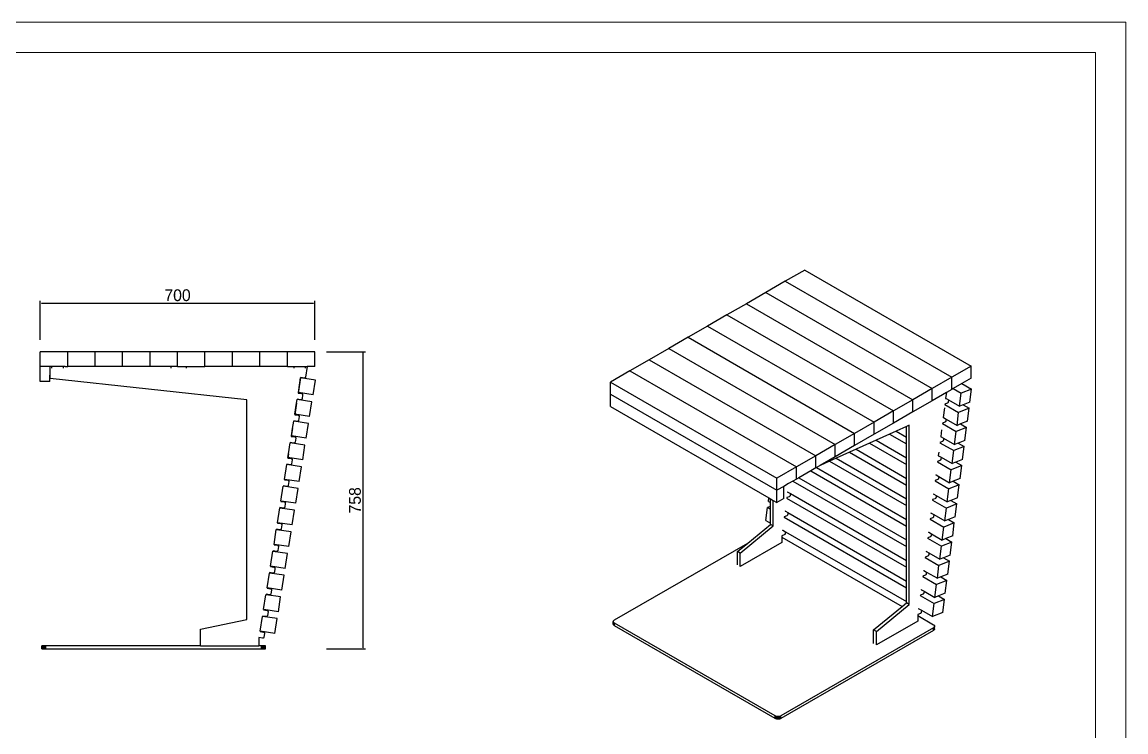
# Model space of a CAD drawing. Header units: millimetres. Extents: x 153 to 4750, y 92 to 3343.
# Drawn here: x 1937 to 4750, y 1532 to 3343 of the extents above; entities that cross this region are included whole.
import ezdxf

# ---------------------------------------------------------------- set-up
doc = ezdxf.new("R2010")
doc.units = ezdxf.units.MM
doc.header["$PDSIZE"] = -1
doc.layers.add('tabelka', color=155, linetype='Continuous')
doc.styles.get("Standard").update_dxf_attribs({"font": 'Gothic.ttf'})
doc.dimstyles.new('ISO-25', dxfattribs={"dimtxt": 2.5, "dimasz": 2.5, "dimexe": 1.25, "dimexo": 0.625, "dimtad": 1, "dimtxsty": 'Standard', "dimcen": 2.5, "dimadec": 0, "dimazin": 0, "dimtfac": 1, "dimtmove": 0, "dimatfit": 3, "dimfxl": 1, "dimarcsym": 0})

# ---------------------------------------------------------------- blocks, each defined once
blk = doc.blocks.new('*D32')
at = {"color": 0, "lineweight": -2}
for p, q in [((2712.8, 2501.8), (2812.3, 2501.8)), ((2806.1, 1746.8), (2806.1, 2498.8)), ((2712.8, 1743.8), (2812.3, 1743.8))]:
    blk.add_line(p, q, dxfattribs=at)
at = {"color": 0}
for points in [[(2806.6, 2498.8), (2805.6, 2498.8), (2806.1, 2501.8)], [(2805.6, 1746.8), (2806.6, 1746.8), (2806.1, 1743.8)]]:
    blk.add_solid(points, dxfattribs=at)
at = {"layer": 'Defpoints', "color": 0}
for p in [(2682.8, 2501.8), (2806.1, 2501.8), (2682.8, 1743.8)]:
    blk.add_point(p, dxfattribs=at)
at = {"color": 0, "insert": (2785.3, 2122.8), "char_height": 30, "attachment_point": 5, "rotation": 90}
blk.add_mtext('758', dxfattribs=at)
blk = doc.blocks.new('*D33')
at = {"color": 0, "lineweight": -2}
for p, q in [((1982.8, 2531.8), (1982.8, 2631.3)), ((2679.8, 2625.1), (1985.8, 2625.1)), ((2682.8, 2531.8), (2682.8, 2631.3))]:
    blk.add_line(p, q, dxfattribs=at)
at = {"color": 0}
for points in [[(1985.8, 2625.6), (1985.8, 2624.6), (1982.8, 2625.1)], [(2679.8, 2624.6), (2679.8, 2625.6), (2682.8, 2625.1)]]:
    blk.add_solid(points, dxfattribs=at)
at = {"layer": 'Defpoints', "color": 0}
for p in [(1982.8, 2625.1), (1982.8, 2501.8), (2682.8, 2501.8)]:
    blk.add_point(p, dxfattribs=at)
at = {"color": 0, "insert": (2332.8, 2645.8), "char_height": 30, "attachment_point": 5}
blk.add_mtext('700', dxfattribs=at)

msp = doc.modelspace()

# ---------------------------------------------------------------- linework, layer by layer
for p, q in [((3931.4, 2710), (3881.9, 2681.4)), ((3931.4, 2710), (4355.7, 2465.1)), ((3881.9, 2681.4), (3832.4, 2652.9)), ((3881.9, 2681.4), (4306.2, 2436.5)), ((3832.4, 2652.9), (3782.9, 2624.3)), ((3832.4, 2652.9), (4256.7, 2407.9)), ((3782.9, 2624.3), (3733.4, 2595.7)), ((3782.9, 2624.3), (4207.2, 2379.3)), ((3733.4, 2595.7), (3683.9, 2567.1)), ((3733.4, 2595.7), (4157.7, 2350.8)), ((3683.9, 2567.1), (3634.4, 2538.6)), ((3683.9, 2567.1), (4108.2, 2322.2)), ((3634.4, 2538.6), (3584.9, 2510)), ((3634.4, 2538.6), (4058.7, 2293.6)), ((3584.9, 2510), (3535.4, 2481.4)), ((3584.9, 2510), (4009.2, 2265)), ((2052.8, 2501.8), (1982.8, 2501.8)), ((1982.8, 2463.8), (1982.8, 2501.8)), ((2052.8, 2463.8), (2052.8, 2501.8)), ((2122.8, 2501.8), (2052.8, 2501.8)), ((2192.8, 2501.8), (2122.8, 2501.8)), ((2122.8, 2463.8), (2122.8, 2501.8)), ((2262.8, 2501.8), (2192.8, 2501.8)), ((2192.8, 2463.8), (2192.8, 2501.8)), ((2262.8, 2463.8), (2262.8, 2501.8)), ((2332.8, 2501.8), (2262.8, 2501.8)), ((2332.8, 2463.8), (2332.8, 2501.8)), ((2402.8, 2501.8), (2332.8, 2501.8)), ((2472.8, 2501.8), (2402.8, 2501.8)), ((2402.8, 2463.8), (2402.8, 2501.8)), ((2472.8, 2463.8), (2472.8, 2501.8)), ((2542.8, 2501.8), (2472.8, 2501.8)), ((2612.8, 2501.8), (2542.8, 2501.8)), ((2542.8, 2463.8), (2542.8, 2501.8)), ((2612.8, 2463.8), (2612.8, 2501.8)), ((2682.8, 2501.8), (2612.8, 2501.8)), ((2682.8, 2463.8), (2682.8, 2501.8)), ((3535.4, 2481.4), (3485.9, 2452.8)), ((3535.4, 2481.4), (3959.7, 2236.5)), ((1982.6, 2425.8), (1982.8, 2463.8)), ((2007.8, 2463.6), (1982.8, 2463.8)), ((2007.8, 2463.8), (1982.8, 2463.8)), ((2007.6, 2425.6), (2007.8, 2459.8)), ((2007.8, 2463.6), (2007.8, 2463.8)), ((2046.6, 2463.8), (2007.8, 2463.8)), ((2007.8, 2459.8), (2007.8, 2463.6)), ((2007.8, 2433.8), (2007.8, 2459.8)), ((2011.8, 2463.8), (2011.8, 2459.8)), ((2042, 2459.8), (2042, 2463.8)), ((2046.6, 2463.8), (2052.8, 2463.8)), ((2122.8, 2463.8), (2052.8, 2463.8)), ((2192.8, 2463.8), (2122.8, 2463.8)), ((2262.8, 2463.8), (2192.8, 2463.8)), ((2332.8, 2463.8), (2262.8, 2463.8)), ((2315.5, 2463.8), (2315.5, 2459.8)), ((2332.8, 2463.8), (2402.8, 2463.8)), ((2355.5, 2459.8), (2355.5, 2463.8)), ((2472.8, 2463.8), (2402.8, 2463.8)), ((2542.8, 2463.8), (2472.8, 2463.8)), ((2612.8, 2463.8), (2542.8, 2463.8)), ((2612.8, 2463.8), (2663.2, 2463.8)), ((2629, 2463.8), (2629, 2459.8)), ((2663.2, 2463.8), (2658.9, 2437.1)), ((2659.2, 2459.8), (2659.2, 2463.8)), ((2682.8, 2463.8), (2663.2, 2463.8)), ((3485.9, 2452.8), (3436.4, 2424.3)), ((3485.9, 2452.8), (3910.2, 2207.9)), ((4355.7, 2465.1), (4306.2, 2436.5)), ((4355.7, 2434), (4355.7, 2465.1)), ((2007.6, 2425.6), (1982.6, 2425.8)), ((2509.7, 2378.8), (2007.8, 2433.8)), ((2646.6, 2434.9), (2640.5, 2396.5)), ((2640.8, 2397.5), (2646.6, 2434.9)), ((2646.8, 2436), (2646.6, 2435)), ((2684.2, 2429.2), (2646.6, 2435)), ((2646.6, 2434.9), (2646.6, 2435)), ((2655.5, 2434.6), (2646.8, 2436)), ((2656, 2434.6), (2655.5, 2434.6)), ((2656.4, 2434.6), (2656, 2434.6)), ((2656.9, 2434.7), (2656.4, 2434.6)), ((2657.3, 2434.9), (2656.9, 2434.7)), ((2657.7, 2435.2), (2657.3, 2434.9)), ((2658.1, 2435.5), (2657.7, 2435.2)), ((2658.4, 2435.8), (2658.1, 2435.5)), ((2658.6, 2436.2), (2658.4, 2435.8)), ((2658.8, 2436.7), (2658.6, 2436.2)), ((2658.9, 2437.1), (2658.8, 2436.7)), ((2678.4, 2391.7), (2684.2, 2429.2)), ((3436.4, 2393.2), (3436.4, 2424.3)), ((3436.4, 2424.3), (3860.7, 2179.3)), ((4306.2, 2436.5), (4256.7, 2407.9)), ((4306.2, 2405.5), (4306.2, 2436.5)), ((4332.2, 2420.5), (4309.8, 2407.6)), ((4355.7, 2434), (4332.2, 2420.5)), ((4332.2, 2420.5), (4356.7, 2406.4)), ((2640.5, 2396.5), (2649.2, 2395.1)), ((2678.4, 2391.7), (2640.8, 2397.5)), ((2649.2, 2395.1), (2649.7, 2395)), ((2649.7, 2395), (2650.1, 2394.8)), ((2650.1, 2394.8), (2650.5, 2394.6)), ((2651.7, 2391.7), (2650.1, 2381.8)), ((2650.5, 2394.6), (2650.8, 2394.3)), ((2650.8, 2394.3), (2651.2, 2393.9)), ((2651.2, 2393.9), (2651.4, 2393.5)), ((2651.4, 2393.5), (2651.6, 2393.1)), ((2651.6, 2393.1), (2651.7, 2392.6)), ((2651.7, 2392.6), (2651.7, 2392.2)), ((2651.7, 2392.2), (2651.7, 2391.7)), ((3436.3, 2362.1), (3436.4, 2393.2)), ((3436.4, 2393.2), (3860.7, 2148.3)), ((4256.7, 2407.9), (4207.2, 2379.3)), ((4256.7, 2376.9), (4256.7, 2407.9)), ((4292.6, 2397.6), (4256.7, 2376.9)), ((4292.6, 2397.6), (4290.7, 2383.1)), ((4306.2, 2405.5), (4292.6, 2397.6)), ((4309.8, 2407.6), (4306.2, 2405.5)), ((4309.8, 2407.6), (4330.1, 2395.8)), ((4326, 2362.8), (4330.1, 2395.8)), ((4356.7, 2406.4), (4330.1, 2395.8)), ((4352.5, 2373.4), (4356.7, 2406.4)), ((2509.7, 1818.8), (2509.7, 2378.8)), ((2636.3, 2370.4), (2631.7, 2341.2)), ((2632, 2342.2), (2636.3, 2370.4)), ((2636.3, 2370.4), (2637.8, 2379.7)), ((2638, 2380.7), (2637.8, 2379.7)), ((2675.3, 2373.9), (2637.8, 2379.7)), ((2637.8, 2379.7), (2637.8, 2379.7)), ((2646.7, 2379.3), (2638, 2380.7)), ((2647.1, 2379.3), (2646.7, 2379.3)), ((2647.6, 2379.3), (2647.1, 2379.3)), ((2648.1, 2379.4), (2647.6, 2379.3)), ((2648.5, 2379.6), (2648.1, 2379.4)), ((2648.9, 2379.9), (2648.5, 2379.6)), ((2649.3, 2380.2), (2648.9, 2379.9)), ((2649.6, 2380.5), (2649.3, 2380.2)), ((2649.8, 2380.9), (2649.6, 2380.5)), ((2650, 2381.4), (2649.8, 2380.9)), ((2650.1, 2381.8), (2650, 2381.4)), ((2669.5, 2336.4), (2675.3, 2373.9)), ((4207.2, 2379.3), (4157.7, 2350.8)), ((4207.2, 2348.3), (4207.2, 2379.3)), ((4256.7, 2376.9), (4207.2, 2348.3)), ((4288.8, 2368.2), (4288.7, 2367.4)), ((4288.7, 2367.4), (4288.7, 2367.4)), ((4288.7, 2367.4), (4323.8, 2347)), ((4294.9, 2370.7), (4288.8, 2368.2)), ((4290.7, 2383.1), (4290.6, 2382.2)), ((4290.6, 2382.2), (4291.7, 2382.6)), ((4290.7, 2383.1), (4291.7, 2382.6)), ((4291.7, 2382.6), (4298, 2378.9)), ((4295.3, 2370.8), (4294.9, 2370.7)), ((4295.6, 2371), (4295.3, 2370.8)), ((4295.9, 2371.3), (4295.6, 2371)), ((4296.2, 2371.6), (4295.9, 2371.3)), ((4296.5, 2372), (4296.2, 2371.6)), ((4296.8, 2372.4), (4296.5, 2372)), ((4297, 2372.8), (4296.8, 2372.4)), ((4297.2, 2373.2), (4297, 2372.8)), ((4297.3, 2373.7), (4297.2, 2373.2)), ((4297.4, 2374.1), (4297.3, 2373.7)), ((4298, 2378.9), (4297.4, 2374.1)), ((4298, 2378.9), (4326, 2362.8)), ((4335.1, 2366.4), (4326, 2362.8)), ((4352.5, 2373.4), (4335.1, 2366.4)), ((4335.1, 2366.4), (4350.4, 2357.6)), ((2631.7, 2341.2), (2640.4, 2339.8)), ((2669.5, 2336.4), (2632, 2342.2)), ((2640.4, 2339.8), (2640.8, 2339.7)), ((2640.8, 2339.7), (2641.3, 2339.5)), ((2641.3, 2339.5), (2641.7, 2339.3)), ((2642.9, 2336.4), (2641.3, 2326.5)), ((2641.7, 2339.3), (2642, 2339)), ((2642, 2339), (2642.3, 2338.6)), ((2642.3, 2338.6), (2642.6, 2338.2)), ((2642.6, 2338.2), (2642.8, 2337.8)), ((2642.8, 2337.8), (2642.9, 2337.3)), ((2642.9, 2337.3), (2642.9, 2336.9)), ((2642.9, 2336.9), (2642.9, 2336.4)), ((3436.3, 2362.1), (3840.2, 2128.9)), ((4157.7, 2350.8), (4108.2, 2322.2)), ((4157.7, 2319.7), (4157.7, 2350.8)), ((4207.2, 2348.3), (4157.7, 2319.7)), ((4287.6, 2359.1), (4284.5, 2334.4)), ((4319.7, 2314), (4323.8, 2347)), ((4350.4, 2357.6), (4323.8, 2347)), ((4346.3, 2324.6), (4350.4, 2357.6)), ((2626, 2305.8), (2628.9, 2324.4)), ((2629, 2324.4), (2628.9, 2324.4)), ((2629.2, 2325.4), (2629, 2324.4)), ((2666.5, 2318.6), (2629, 2324.4)), ((2637.9, 2324), (2629.2, 2325.4)), ((2638.3, 2324), (2637.9, 2324)), ((2638.8, 2324), (2638.3, 2324)), ((2639.3, 2324.1), (2638.8, 2324)), ((2639.7, 2324.3), (2639.3, 2324.1)), ((2640.1, 2324.6), (2639.7, 2324.3)), ((2640.4, 2324.9), (2640.1, 2324.6)), ((2640.8, 2325.2), (2640.4, 2324.9)), ((2641, 2325.6), (2640.8, 2325.2)), ((2641.2, 2326.1), (2641, 2325.6)), ((2641.3, 2326.5), (2641.2, 2326.1)), ((2660.7, 2281.1), (2666.5, 2318.6)), ((4108.2, 2322.2), (4058.7, 2293.6)), ((4108.2, 2291.2), (4108.2, 2322.2)), ((4157.7, 2319.7), (4108.2, 2291.2)), ((4191, 2311.1), (4164.2, 2299)), ((4198.1, 2314.3), (4191, 2311.1)), ((4191, 2283.6), (4191, 2311.1)), ((4198.1, 1857.1), (4198.1, 2314.3)), ((4282.4, 2318.6), (4317.6, 2298.3)), ((4282.6, 2319.5), (4282.5, 2318.6)), ((4288.7, 2321.9), (4282.6, 2319.5)), ((4284.5, 2334.4), (4284.3, 2333.4)), ((4284.3, 2333.4), (4285.4, 2333.8)), ((4284.5, 2334.4), (4285.4, 2333.8)), ((4285.4, 2333.8), (4291.8, 2330.2)), ((4289, 2322.1), (4288.7, 2321.9)), ((4289.4, 2322.3), (4289, 2322.1)), ((4289.7, 2322.6), (4289.4, 2322.3)), ((4290, 2322.9), (4289.7, 2322.6)), ((4290.3, 2323.2), (4290, 2322.9)), ((4290.5, 2323.6), (4290.3, 2323.2)), ((4290.8, 2324.1), (4290.5, 2323.6)), ((4290.9, 2324.5), (4290.8, 2324.1)), ((4291.1, 2324.9), (4290.9, 2324.5)), ((4291.8, 2330.2), (4291.1, 2325.3)), ((4291.1, 2325.3), (4291.1, 2324.9)), ((4291.8, 2330.2), (4319.7, 2314)), ((4344.1, 2308.9), (4317.6, 2298.3)), ((4328.9, 2317.7), (4319.7, 2314)), ((4346.3, 2324.6), (4328.9, 2317.7)), ((4328.9, 2317.7), (4344.1, 2308.9)), ((4340, 2275.8), (4344.1, 2308.9)), ((2626, 2305.8), (2622.9, 2285.9)), ((2622.9, 2285.9), (2631.6, 2284.5)), ((2623.1, 2286.9), (2626, 2305.8)), ((2660.7, 2281.1), (2623.1, 2286.9)), ((2631.6, 2284.5), (2632, 2284.4)), ((2632, 2284.4), (2632.5, 2284.2)), ((2632.5, 2284.2), (2632.9, 2284)), ((2634, 2281.1), (2632.5, 2271.2)), ((2632.9, 2284), (2633.2, 2283.7)), ((2633.2, 2283.7), (2633.5, 2283.3)), ((2633.5, 2283.3), (2633.8, 2282.9)), ((2633.8, 2282.9), (2633.9, 2282.5)), ((2633.9, 2282.5), (2634, 2282)), ((2634.1, 2281.6), (2634, 2281.1)), ((2634, 2282), (2634.1, 2281.6)), ((4058.7, 2293.6), (4009.2, 2265)), ((4058.7, 2262.6), (4058.7, 2293.6)), ((4108.2, 2291.2), (4058.7, 2262.6)), ((4147.7, 2291.6), (4113.3, 2276.1)), ((4164.2, 2299), (4147.7, 2291.6)), ((4147.7, 2291.6), (4191, 2266.6)), ((4164.2, 2299), (4191, 2283.6)), ((4191, 2266.6), (4191, 2283.6)), ((4278.2, 2285.6), (4278.1, 2284.7)), ((4278.1, 2284.7), (4279.1, 2285.1)), ((4280.4, 2302.2), (4278.2, 2285.6)), ((4278.2, 2285.6), (4279.1, 2285.1)), ((4279.1, 2285.1), (4285.5, 2281.4)), ((4285.5, 2281.4), (4284.9, 2276.6)), ((4285.5, 2281.4), (4313.5, 2265.2)), ((4313.5, 2265.2), (4317.6, 2298.3)), ((2615.7, 2241.2), (2620.1, 2269.1)), ((2620.2, 2269.1), (2620.1, 2269.1)), ((2620.3, 2270.1), (2620.2, 2269.1)), ((2657.6, 2263.3), (2620.2, 2269.1)), ((2629, 2268.7), (2620.3, 2270.1)), ((2629.5, 2268.7), (2629, 2268.7)), ((2630, 2268.7), (2629.5, 2268.7)), ((2630.4, 2268.8), (2630, 2268.7)), ((2630.9, 2269), (2630.4, 2268.8)), ((2631.3, 2269.3), (2630.9, 2269)), ((2631.6, 2269.6), (2631.3, 2269.3)), ((2631.9, 2269.9), (2631.6, 2269.6)), ((2632.2, 2270.3), (2631.9, 2269.9)), ((2632.4, 2270.8), (2632.2, 2270.3)), ((2632.5, 2271.2), (2632.4, 2270.8)), ((2651.8, 2225.8), (2657.6, 2263.3)), ((4009.2, 2265), (3959.7, 2236.5)), ((4009.2, 2234), (4009.2, 2265)), ((4058.7, 2262.6), (4009.2, 2234)), ((4062.3, 2253.1), (4045.8, 2245.7)), ((4096.8, 2268.6), (4062.3, 2253.1)), ((4062.3, 2253.1), (4191, 2178.8)), ((4113.3, 2276.1), (4096.8, 2268.6)), ((4096.8, 2268.6), (4191, 2214.2)), ((4113.3, 2276.1), (4191, 2231.2)), ((4191, 2231.2), (4191, 2266.6)), ((4276.1, 2269.8), (4311.3, 2249.5)), ((4276.3, 2270.7), (4276.2, 2269.9)), ((4282.5, 2273.1), (4276.3, 2270.7)), ((4282.8, 2273.3), (4282.5, 2273.1)), ((4283.1, 2273.5), (4282.8, 2273.3)), ((4283.5, 2273.8), (4283.1, 2273.5)), ((4283.8, 2274.1), (4283.5, 2273.8)), ((4284.1, 2274.5), (4283.8, 2274.1)), ((4284.3, 2274.9), (4284.1, 2274.5)), ((4284.5, 2275.3), (4284.3, 2274.9)), ((4284.7, 2275.7), (4284.5, 2275.3)), ((4284.8, 2276.2), (4284.7, 2275.7)), ((4284.9, 2276.6), (4284.8, 2276.2)), ((4337.9, 2260.1), (4311.3, 2249.5)), ((4322.6, 2268.9), (4313.5, 2265.2)), ((4340, 2275.8), (4322.6, 2268.9)), ((4322.6, 2268.9), (4337.9, 2260.1)), ((4333.7, 2227.1), (4337.9, 2260.1)), ((2615.7, 2241.2), (2614.1, 2230.6)), ((2614.1, 2230.6), (2622.7, 2229.2)), ((2614.3, 2231.6), (2615.7, 2241.2)), ((2651.8, 2225.8), (2614.3, 2231.6)), ((2622.7, 2229.2), (2623.2, 2229.1)), ((2623.2, 2229.1), (2623.6, 2228.9)), ((2623.6, 2228.9), (2624, 2228.7)), ((2625.2, 2225.8), (2623.7, 2215.9)), ((2624, 2228.7), (2624.4, 2228.4)), ((2624.4, 2228.4), (2624.7, 2228)), ((2624.7, 2228), (2624.9, 2227.6)), ((2624.9, 2227.6), (2625.1, 2227.2)), ((2625.1, 2227.2), (2625.2, 2226.7)), ((2625.2, 2226.7), (2625.3, 2226.3)), ((2625.3, 2226.3), (2625.2, 2225.8)), ((3959.7, 2236.5), (3910.2, 2207.9)), ((3959.7, 2205.4), (3959.7, 2236.5)), ((4009.2, 2234), (3970.6, 2211.7)), ((4011.4, 2230.1), (3994.9, 2222.7)), ((4045.8, 2245.7), (4011.4, 2230.1)), ((4011.4, 2230.1), (4191, 2126.4)), ((4045.8, 2245.7), (4191, 2161.8)), ((4191, 2214.2), (4191, 2231.2)), ((4276.2, 2224.4), (4270.1, 2222)), ((4272, 2236.8), (4271.9, 2235.9)), ((4271.9, 2235.9), (4272.9, 2236.3)), ((4273.1, 2245.3), (4272, 2236.8)), ((4272, 2236.8), (4272.9, 2236.3)), ((4272.9, 2236.3), (4279.3, 2232.6)), ((4276.6, 2224.6), (4276.2, 2224.4)), ((4276.9, 2224.8), (4276.6, 2224.6)), ((4277.2, 2225.1), (4276.9, 2224.8)), ((4277.5, 2225.4), (4277.2, 2225.1)), ((4277.8, 2225.7), (4277.5, 2225.4)), ((4278.1, 2226.1), (4277.8, 2225.7)), ((4278.3, 2226.6), (4278.1, 2226.1)), ((4278.5, 2227), (4278.3, 2226.6)), ((4278.6, 2227.4), (4278.5, 2227)), ((4278.7, 2227.8), (4278.6, 2227.4)), ((4279.3, 2232.6), (4278.7, 2227.8)), ((4279.3, 2232.6), (4307.2, 2216.5)), ((4307.2, 2216.5), (4311.3, 2249.5)), ((4333.7, 2227.1), (4316.4, 2220.1)), ((2605.4, 2176.3), (2611.2, 2213.8)), ((2611.4, 2213.8), (2611.2, 2213.8)), ((2611.5, 2214.8), (2611.4, 2213.8)), ((2648.8, 2208), (2611.4, 2213.8)), ((2620.2, 2213.4), (2611.5, 2214.8)), ((2620.7, 2213.4), (2620.2, 2213.4)), ((2621.2, 2213.4), (2620.7, 2213.4)), ((2621.6, 2213.5), (2621.2, 2213.4)), ((2622.1, 2213.7), (2621.6, 2213.5)), ((2622.5, 2214), (2622.1, 2213.7)), ((2622.8, 2214.3), (2622.5, 2214)), ((2623.1, 2214.6), (2622.8, 2214.3)), ((2623.4, 2215), (2623.1, 2214.6)), ((2623.5, 2215.5), (2623.4, 2215)), ((2623.7, 2215.9), (2623.5, 2215.5)), ((2642.9, 2170.5), (2648.8, 2208)), ((3910.2, 2207.9), (3860.7, 2179.3)), ((3910.2, 2176.9), (3910.2, 2207.9)), ((3946.9, 2198), (3916.2, 2180.3)), ((3959.7, 2205.4), (3946.9, 2198)), ((3946.9, 2198), (4191, 2057.1)), ((3961.5, 2206.5), (3959.7, 2205.4)), ((3970.6, 2211.7), (3961.5, 2206.5)), ((3961.5, 2206.5), (4191, 2074)), ((3994.9, 2222.7), (3970.6, 2211.7)), ((3994.9, 2222.7), (4191, 2109.4)), ((4191, 2178.8), (4191, 2214.2)), ((4269.9, 2221.1), (4305, 2200.8)), ((4270.1, 2222), (4270, 2221.1)), ((4300.9, 2167.7), (4305, 2200.8)), ((4331.6, 2211.3), (4305, 2200.8)), ((4316.4, 2220.1), (4307.2, 2216.5)), ((4316.4, 2220.1), (4331.6, 2211.3)), ((4327.5, 2178.3), (4331.6, 2211.3)), ((2605.4, 2176.3), (2605.2, 2175.3)), ((2605.2, 2175.3), (2613.9, 2173.9)), ((2642.9, 2170.5), (2605.4, 2176.3)), ((2613.9, 2173.9), (2614.4, 2173.8)), ((2614.4, 2173.8), (2614.8, 2173.6)), ((2614.8, 2173.6), (2615.2, 2173.4)), ((2616.4, 2170.5), (2614.8, 2160.6)), ((2615.2, 2173.4), (2615.6, 2173.1)), ((2615.6, 2173.1), (2615.9, 2172.7)), ((2615.9, 2172.7), (2616.1, 2172.3)), ((2616.1, 2172.3), (2616.3, 2171.9)), ((2616.3, 2171.9), (2616.4, 2171.4)), ((2616.4, 2171.4), (2616.5, 2171)), ((2616.5, 2171), (2616.4, 2170.5)), ((3860.7, 2148.3), (3860.7, 2179.3)), ((3901.5, 2171.8), (3890.2, 2165.3)), ((3910.2, 2176.9), (3901.5, 2171.8)), ((3901.5, 2171.8), (4191, 2004.7)), ((3916.2, 2180.3), (3910.2, 2176.9)), ((3916.2, 2180.3), (4191, 2021.6)), ((4191, 2161.8), (4191, 2178.8)), ((4263.6, 2172.3), (4298.8, 2152)), ((4263.9, 2173.2), (4263.7, 2172.4)), ((4270, 2175.6), (4263.9, 2173.2)), ((4265.8, 2188), (4265.6, 2187.2)), ((4265.6, 2187.2), (4266.6, 2187.5)), ((4265.8, 2188), (4266.6, 2187.5)), ((4266.6, 2187.5), (4273, 2183.8)), ((4270.3, 2175.8), (4270, 2175.6)), ((4270.7, 2176), (4270.3, 2175.8)), ((4271, 2176.3), (4270.7, 2176)), ((4271.3, 2176.6), (4271, 2176.3)), ((4271.6, 2177), (4271.3, 2176.6)), ((4271.8, 2177.4), (4271.6, 2177)), ((4272.1, 2177.8), (4271.8, 2177.4)), ((4272.2, 2178.2), (4272.1, 2177.8)), ((4272.4, 2178.7), (4272.2, 2178.2)), ((4273, 2183.8), (4272.4, 2179.1)), ((4272.4, 2179.1), (4272.4, 2178.7)), ((4273, 2183.8), (4300.9, 2167.7)), ((4310.1, 2171.4), (4300.9, 2167.7)), ((4327.5, 2178.3), (4310.1, 2171.4)), ((4310.1, 2171.4), (4325.3, 2162.6)), ((2596.5, 2121), (2602.4, 2158.6)), ((2602.6, 2158.5), (2602.4, 2158.6)), ((2602.7, 2159.5), (2602.6, 2158.5)), ((2639.9, 2152.7), (2602.6, 2158.5)), ((2611.4, 2158.1), (2602.7, 2159.5)), ((2611.9, 2158.1), (2611.4, 2158.1)), ((2612.3, 2158.1), (2611.9, 2158.1)), ((2612.8, 2158.2), (2612.3, 2158.1)), ((2613.2, 2158.4), (2612.8, 2158.2)), ((2613.6, 2158.7), (2613.2, 2158.4)), ((2614, 2159), (2613.6, 2158.7)), ((2614.3, 2159.3), (2614, 2159)), ((2614.5, 2159.7), (2614.3, 2159.3)), ((2614.7, 2160.2), (2614.5, 2159.7)), ((2614.8, 2160.6), (2614.7, 2160.2)), ((2634.1, 2115.2), (2639.9, 2152.7)), ((3860.5, 2117.2), (3860.7, 2148.3)), ((3878.4, 2158.4), (3860.7, 2148.3)), ((3878.3, 2158.4), (3860.7, 2148.3)), ((3878.2, 2127.3), (3878.4, 2158.4)), ((3890.2, 2165.3), (3878.3, 2158.4)), ((3878.3, 2158.4), (3878.4, 2158.4)), ((3887.7, 2144.4), (3887.6, 2143.6)), ((3887.6, 2144.4), (3887.7, 2144.4)), ((3887.6, 2143.6), (3888.4, 2144)), ((3887.7, 2144.4), (3888.4, 2144)), ((3888.4, 2144), (3895, 2140.2)), ((3895, 2140.2), (3894.4, 2135.6)), ((3895, 2140.2), (4191, 1969.3)), ((4191, 2126.4), (4191, 2161.8)), ((4259.5, 2139.3), (4259.4, 2138.4)), ((4259.4, 2138.4), (4260.3, 2138.8)), ((4259.5, 2139.3), (4259.5, 2139.3)), ((4259.5, 2139.3), (4260.3, 2138.8)), ((4260.3, 2138.8), (4266.8, 2135)), ((4294.7, 2119), (4298.8, 2152)), ((4325.3, 2162.6), (4298.8, 2152)), ((4321.2, 2129.5), (4325.3, 2162.6)), ((2596.6, 2121), (2596.4, 2120)), ((2596.4, 2120), (2605.1, 2118.6)), ((2596.6, 2121), (2596.5, 2121)), ((2634.1, 2115.2), (2596.6, 2121)), ((2605.1, 2118.6), (2605.6, 2118.5)), ((2605.6, 2118.5), (2606, 2118.3)), ((2606, 2118.3), (2606.4, 2118.1)), ((2607.6, 2115.2), (2606, 2105.3)), ((2606.4, 2118.1), (2606.8, 2117.8)), ((2606.8, 2117.8), (2607.1, 2117.4)), ((2607.1, 2117.4), (2607.3, 2117)), ((2607.3, 2117), (2607.5, 2116.6)), ((2607.5, 2116.6), (2607.6, 2116.1)), ((2607.6, 2116.1), (2607.6, 2115.7)), ((2607.6, 2115.7), (2607.6, 2115.2)), ((3839.1, 2120.1), (3840.2, 2128.9)), ((3839.1, 2120.1), (3844.2, 2117.1)), ((3840.2, 2128.9), (3844.2, 2126.6)), ((3844.2, 2117.1), (3844.2, 2126.6)), ((3844.2, 2126.6), (3851.3, 2122.5)), ((3844.2, 2107.2), (3844.2, 2117.1)), ((3851.3, 2057.3), (3851.3, 2122.5)), ((3851.3, 2122.5), (3860.5, 2117.2)), ((3878.2, 2127.3), (3860.5, 2117.2)), ((3885.4, 2128.7), (4191, 1952.3)), ((3885.8, 2129.7), (3885.7, 2128.8)), ((3892, 2132.1), (3885.8, 2129.7)), ((3892.3, 2132.3), (3892, 2132.1)), ((3892.7, 2132.5), (3892.3, 2132.3)), ((3893, 2132.8), (3892.7, 2132.5)), ((3893.3, 2133.1), (3893, 2132.8)), ((3893.6, 2133.5), (3893.3, 2133.1)), ((3893.8, 2133.9), (3893.6, 2133.5)), ((3894, 2134.3), (3893.8, 2133.9)), ((3894.2, 2134.7), (3894, 2134.3)), ((3894.3, 2135.1), (3894.2, 2134.7)), ((3894.4, 2135.6), (3894.3, 2135.1)), ((4191, 2109.4), (4191, 2126.4)), ((4257.3, 2123.5), (4292.5, 2103.2)), ((4257.6, 2124.5), (4257.5, 2123.6)), ((4263.8, 2126.9), (4257.6, 2124.5)), ((4264.1, 2127), (4263.8, 2126.9)), ((4264.4, 2127.3), (4264.1, 2127)), ((4264.8, 2127.5), (4264.4, 2127.3)), ((4265.1, 2127.9), (4264.8, 2127.5)), ((4265.3, 2128.2), (4265.1, 2127.9)), ((4265.6, 2128.6), (4265.3, 2128.2)), ((4265.8, 2129), (4265.6, 2128.6)), ((4266, 2129.5), (4265.8, 2129)), ((4266.1, 2129.9), (4266, 2129.5)), ((4266.2, 2130.3), (4266.1, 2129.9)), ((4266.8, 2135), (4266.2, 2130.3)), ((4266.8, 2135), (4294.7, 2119)), ((4319.1, 2113.8), (4292.5, 2103.2)), ((4303.8, 2122.6), (4294.7, 2119)), ((4321.2, 2129.5), (4303.8, 2122.6)), ((4303.8, 2122.6), (4319.1, 2113.8)), ((4315, 2080.8), (4319.1, 2113.8)), ((2587.7, 2065.7), (2593.5, 2103.3)), ((2593.7, 2103.2), (2593.5, 2103.3)), ((2593.9, 2104.2), (2593.7, 2103.2)), ((2631, 2097.4), (2593.7, 2103.2)), ((2602.6, 2102.8), (2593.9, 2104.2)), ((2603.1, 2102.8), (2602.6, 2102.8)), ((2603.5, 2102.8), (2603.1, 2102.8)), ((2604, 2102.9), (2603.5, 2102.8)), ((2604.4, 2103.1), (2604, 2102.9)), ((2604.8, 2103.4), (2604.4, 2103.1)), ((2605.2, 2103.7), (2604.8, 2103.4)), ((2605.5, 2104), (2605.2, 2103.7)), ((2605.7, 2104.4), (2605.5, 2104)), ((2605.9, 2104.9), (2605.7, 2104.4)), ((2606, 2105.3), (2605.9, 2104.9)), ((2625.2, 2059.9), (2631, 2097.4)), ((3832.8, 2071.3), (3836.9, 2104.3)), ((3844.2, 2107.2), (3836.9, 2104.3)), ((3836.9, 2104.3), (3844.2, 2100.2)), ((3844.2, 2100.2), (3844.2, 2107.2)), ((3844.2, 2064.7), (3844.2, 2100.2)), ((3885.8, 2083.4), (3879.4, 2080.9)), ((3881.3, 2095.7), (3881.5, 2095.6)), ((3881.5, 2095.6), (3881.4, 2094.9)), ((3881.4, 2094.9), (3882.2, 2095.2)), ((3881.5, 2095.6), (3882.2, 2095.2)), ((3882.2, 2095.2), (3888.8, 2091.4)), ((3886.1, 2083.5), (3885.8, 2083.4)), ((3886.4, 2083.7), (3886.1, 2083.5)), ((3886.7, 2084), (3886.4, 2083.7)), ((3887, 2084.3), (3886.7, 2084)), ((3887.3, 2084.7), (3887, 2084.3)), ((3887.6, 2085.1), (3887.3, 2084.7)), ((3887.8, 2085.5), (3887.6, 2085.1)), ((3888, 2086), (3887.8, 2085.5)), ((3888.1, 2086.4), (3888, 2086)), ((3888.2, 2086.8), (3888.1, 2086.4)), ((3888.8, 2091.4), (3888.2, 2086.8)), ((3888.8, 2091.4), (4191, 1916.9)), ((4191, 2074), (4191, 2109.4)), ((4253.3, 2090.5), (4253.2, 2089.6)), ((4253.2, 2090.5), (4253.3, 2090.5)), ((4253.2, 2089.6), (4254.1, 2090)), ((4253.3, 2090.5), (4254.1, 2090)), ((4254.1, 2090), (4260.6, 2086.3)), ((4260.6, 2086.3), (4260, 2081.6)), ((4260.6, 2086.3), (4288.4, 2070.2)), ((4288.4, 2070.2), (4292.5, 2103.2)), ((2587.8, 2065.7), (2587.6, 2064.7)), ((2587.6, 2064.7), (2596.3, 2063.3)), ((2587.8, 2065.7), (2587.7, 2065.7)), ((2625.2, 2059.9), (2587.8, 2065.7)), ((2596.3, 2063.3), (2596.7, 2063.2)), ((2596.7, 2063.2), (2597.2, 2063)), ((2597.2, 2063), (2597.6, 2062.8)), ((2598.8, 2059.9), (2597.2, 2050)), ((2597.6, 2062.8), (2597.9, 2062.5)), ((2597.9, 2062.5), (2598.2, 2062.1)), ((2598.2, 2062.1), (2598.5, 2061.7)), ((2598.5, 2061.7), (2598.7, 2061.3)), ((2598.7, 2061.3), (2598.8, 2060.8)), ((2598.8, 2060.8), (2598.8, 2060.4)), ((2598.8, 2060.4), (2598.8, 2059.9)), ((3767.3, 1988.4), (3851.3, 2057.3)), ((3786.2, 2013.8), (3844.2, 2061.4)), ((3832.8, 2071.3), (3844.2, 2064.7)), ((3844.2, 2061.4), (3844.2, 2064.7)), ((3851.3, 2057.3), (3844.2, 2061.4)), ((3879.2, 2080), (4191, 1899.9)), ((3879.4, 2080.9), (3879.3, 2080)), ((4191, 2057.1), (4191, 2074)), ((4191, 2021.6), (4191, 2057.1)), ((4251.1, 2074.8), (4286.3, 2054.5)), ((4251.4, 2075.7), (4251.3, 2074.8)), ((4257.5, 2078.1), (4251.4, 2075.7)), ((4257.9, 2078.3), (4257.5, 2078.1)), ((4258.2, 2078.5), (4257.9, 2078.3)), ((4258.5, 2078.8), (4258.2, 2078.5)), ((4258.8, 2079.1), (4258.5, 2078.8)), ((4259.1, 2079.5), (4258.8, 2079.1)), ((4259.4, 2079.9), (4259.1, 2079.5)), ((4259.6, 2080.3), (4259.4, 2079.9)), ((4259.8, 2080.7), (4259.6, 2080.3)), ((4259.9, 2081.1), (4259.8, 2080.7)), ((4260, 2081.6), (4259.9, 2081.1)), ((4282.1, 2021.4), (4286.3, 2054.5)), ((4312.8, 2065), (4286.3, 2054.5)), ((4297.6, 2073.8), (4288.4, 2070.2)), ((4315, 2080.8), (4297.6, 2073.8)), ((4297.6, 2073.8), (4312.8, 2065)), ((4308.7, 2032), (4312.8, 2065)), ((2578.8, 2010.4), (2584.6, 2048)), ((2584.9, 2047.9), (2584.6, 2048)), ((2585.1, 2048.9), (2584.9, 2047.9)), ((2622.2, 2042.1), (2584.9, 2047.9)), ((2593.8, 2047.5), (2585.1, 2048.9)), ((2594.2, 2047.5), (2593.8, 2047.5)), ((2594.7, 2047.5), (2594.2, 2047.5)), ((2595.2, 2047.6), (2594.7, 2047.5)), ((2595.6, 2047.8), (2595.2, 2047.6)), ((2596, 2048.1), (2595.6, 2047.8)), ((2596.4, 2048.4), (2596, 2048.1)), ((2596.7, 2048.7), (2596.4, 2048.4)), ((2596.9, 2049.1), (2596.7, 2048.7)), ((2597.1, 2049.5), (2596.9, 2049.1)), ((2597.2, 2050), (2597.1, 2049.5)), ((2616.4, 2004.6), (2622.2, 2042.1)), ((3879.3, 2034.5), (3872.8, 2032)), ((3872.8, 2032), (3872.8, 2028.8)), ((3872.8, 2028.8), (4179.5, 1851.7)), ((3872.8, 2028.8), (3872.8, 2015)), ((3875.1, 2046.9), (3875, 2046)), ((3875, 2046), (3875.9, 2046.4)), ((3875.1, 2046.9), (3875.9, 2046.4)), ((3875.9, 2046.4), (3882.4, 2042.7)), ((3879.7, 2034.7), (3879.3, 2034.5)), ((3880, 2034.9), (3879.7, 2034.7)), ((3880.3, 2035.2), (3880, 2034.9)), ((3880.6, 2035.5), (3880.3, 2035.2)), ((3880.9, 2035.9), (3880.6, 2035.5)), ((3881.2, 2036.3), (3880.9, 2035.9)), ((3881.4, 2036.7), (3881.2, 2036.3)), ((3881.5, 2037.1), (3881.4, 2036.7)), ((3881.7, 2037.5), (3881.5, 2037.1)), ((3882.4, 2042.7), (3881.7, 2038)), ((3881.7, 2038), (3881.7, 2037.5)), ((3882.4, 2042.7), (4191, 1864.5)), ((4244.8, 2026), (4280, 2005.7)), ((4245.2, 2027), (4245, 2026.1)), ((4251.3, 2029.4), (4245.2, 2027)), ((4247, 2041.7), (4246.9, 2040.9)), ((4246.9, 2040.9), (4247.8, 2041.2)), ((4247, 2041.7), (4247, 2041.7)), ((4247, 2041.7), (4247.8, 2041.2)), ((4247.8, 2041.2), (4254.3, 2037.5)), ((4251.6, 2029.5), (4251.3, 2029.4)), ((4252, 2029.8), (4251.6, 2029.5)), ((4252.3, 2030), (4252, 2029.8)), ((4252.6, 2030.4), (4252.3, 2030)), ((4252.9, 2030.7), (4252.6, 2030.4)), ((4253.1, 2031.1), (4252.9, 2030.7)), ((4253.3, 2031.5), (4253.1, 2031.1)), ((4253.5, 2032), (4253.3, 2031.5)), ((4253.6, 2032.4), (4253.5, 2032)), ((4253.7, 2032.8), (4253.6, 2032.4)), ((4254.3, 2037.5), (4253.7, 2032.8)), ((4254.3, 2037.5), (4282.1, 2021.4)), ((4308.7, 2032), (4291.3, 2025.1)), ((2578.9, 2010.4), (2578.8, 2009.4)), ((2578.9, 2010.4), (2578.8, 2010.4)), ((2578.8, 2009.4), (2587.5, 2008)), ((2616.4, 2004.6), (2578.9, 2010.4)), ((2587.5, 2008), (2587.9, 2007.9)), ((2587.9, 2007.9), (2588.4, 2007.7)), ((2588.4, 2007.7), (2588.8, 2007.5)), ((2590, 2004.6), (2588.4, 1994.7)), ((2588.8, 2007.5), (2589.1, 2007.2)), ((2589.1, 2007.2), (2589.4, 2006.8)), ((2589.4, 2006.8), (2589.7, 2006.4)), ((2589.7, 2006.4), (2589.8, 2006)), ((2589.8, 2006), (2590, 2005.5)), ((2590, 2005.5), (2590, 2005.1)), ((2590, 2005.1), (2590, 2004.6)), ((3446.5, 1817.7), (3786.2, 2013.8)), ((3760.2, 1992.5), (3786.2, 2013.8)), ((3872.8, 2015), (3767.3, 1954.1)), ((4191, 2004.7), (4191, 2021.6)), ((4191, 1969.3), (4191, 2004.7)), ((4275.9, 1972.7), (4280, 2005.7)), ((4306.5, 2016.3), (4280, 2005.7)), ((4291.3, 2025.1), (4282.1, 2021.4)), ((4291.3, 2025.1), (4306.5, 2016.3)), ((4302.4, 1983.2), (4306.5, 2016.3)), ((2570, 1955.1), (2575.8, 1992.7)), ((2576.1, 1992.6), (2575.8, 1992.7)), ((2576.3, 1993.6), (2576.1, 1992.6)), ((2613.3, 1986.8), (2576.1, 1992.6)), ((2584.9, 1992.2), (2576.3, 1993.6)), ((2585.4, 1992.2), (2584.9, 1992.2)), ((2585.9, 1992.2), (2585.4, 1992.2)), ((2586.3, 1992.3), (2585.9, 1992.2)), ((2586.8, 1992.5), (2586.3, 1992.3)), ((2587.2, 1992.7), (2586.8, 1992.5)), ((2587.5, 1993.1), (2587.2, 1992.7)), ((2587.8, 1993.4), (2587.5, 1993.1)), ((2588.1, 1993.8), (2587.8, 1993.4)), ((2588.3, 1994.2), (2588.1, 1993.8)), ((2588.4, 1994.7), (2588.3, 1994.2)), ((2607.5, 1949.3), (2613.3, 1986.8)), ((3760.2, 1958.2), (3760.2, 1992.5)), ((3767.3, 1988.4), (3760.2, 1992.5)), ((3767.3, 1954.1), (3767.3, 1988.4)), ((4238.5, 1977.2), (4273.7, 1956.9)), ((4238.9, 1978.2), (4238.8, 1977.3)), ((4245.1, 1980.6), (4238.9, 1978.2)), ((4240.7, 1993), (4240.8, 1992.9)), ((4240.8, 1992.9), (4240.7, 1992.1)), ((4240.7, 1992.1), (4241.6, 1992.5)), ((4240.8, 1992.9), (4241.6, 1992.5)), ((4241.6, 1992.5), (4248.1, 1988.7)), ((4245.4, 1980.8), (4245.1, 1980.6)), ((4245.7, 1981), (4245.4, 1980.8)), ((4246, 1981.3), (4245.7, 1981)), ((4246.4, 1981.6), (4246, 1981.3)), ((4246.6, 1982), (4246.4, 1981.6)), ((4246.9, 1982.4), (4246.6, 1982)), ((4247.1, 1982.8), (4246.9, 1982.4)), ((4247.3, 1983.2), (4247.1, 1982.8)), ((4247.4, 1983.6), (4247.3, 1983.2)), ((4247.5, 1984.1), (4247.4, 1983.6)), ((4248.1, 1988.7), (4247.5, 1984.1)), ((4248.1, 1988.7), (4275.9, 1972.7)), ((4285, 1976.3), (4275.9, 1972.7)), ((4302.4, 1983.2), (4285, 1976.3)), ((4285, 1976.3), (4300.3, 1967.5)), ((2570.1, 1955.1), (2570, 1954.1)), ((2570.1, 1955.1), (2570, 1955.1)), ((2570, 1954.1), (2578.6, 1952.7)), ((2607.5, 1949.3), (2570.1, 1955.1)), ((2578.6, 1952.7), (2579.1, 1952.6)), ((2579.1, 1952.6), (2579.5, 1952.4)), ((2579.5, 1952.4), (2579.9, 1952.2)), ((2581.1, 1949.3), (2579.6, 1939.4)), ((2579.9, 1952.2), (2580.3, 1951.9)), ((2580.3, 1951.9), (2580.6, 1951.5)), ((2580.6, 1951.5), (2580.9, 1951.1)), ((2580.9, 1951.1), (2581, 1950.7)), ((2581, 1950.7), (2581.1, 1950.2)), ((2581.1, 1950.2), (2581.2, 1949.8)), ((2581.2, 1949.8), (2581.1, 1949.3)), ((4191, 1952.3), (4191, 1969.3)), ((4191, 1916.9), (4191, 1952.3)), ((4234.4, 1944.2), (4234.6, 1944.1)), ((4234.6, 1944.1), (4234.5, 1943.4)), ((4234.5, 1943.4), (4235.3, 1943.7)), ((4234.6, 1944.1), (4235.3, 1943.7)), ((4235.3, 1943.7), (4241.8, 1939.9)), ((4269.6, 1923.9), (4273.7, 1956.9)), ((4300.3, 1967.5), (4273.7, 1956.9)), ((4296.2, 1934.5), (4300.3, 1967.5)), ((2561.1, 1899.8), (2566.9, 1937.4)), ((2567.3, 1937.3), (2566.9, 1937.4)), ((2567.4, 1938.3), (2567.3, 1937.3)), ((2604.5, 1931.5), (2567.3, 1937.3)), ((2576.1, 1936.9), (2567.4, 1938.3)), ((2576.6, 1936.9), (2576.1, 1936.9)), ((2577.1, 1936.9), (2576.6, 1936.9)), ((2577.5, 1937), (2577.1, 1936.9)), ((2578, 1937.2), (2577.5, 1937)), ((2578.4, 1937.4), (2578, 1937.2)), ((2578.7, 1937.8), (2578.4, 1937.4)), ((2579, 1938.1), (2578.7, 1937.8)), ((2579.3, 1938.5), (2579, 1938.1)), ((2579.5, 1938.9), (2579.3, 1938.5)), ((2579.6, 1939.4), (2579.5, 1938.9)), ((2598.7, 1894), (2604.5, 1931.5)), ((4191, 1899.9), (4191, 1916.9)), ((4232.3, 1928.5), (4267.5, 1908.2)), ((4232.7, 1929.5), (4232.6, 1928.6)), ((4238.8, 1931.9), (4232.7, 1929.5)), ((4239.2, 1932), (4238.8, 1931.9)), ((4239.5, 1932.3), (4239.2, 1932)), ((4239.8, 1932.5), (4239.5, 1932.3)), ((4240.1, 1932.9), (4239.8, 1932.5)), ((4240.4, 1933.2), (4240.1, 1932.9)), ((4240.7, 1933.6), (4240.4, 1933.2)), ((4240.9, 1934), (4240.7, 1933.6)), ((4241, 1934.5), (4240.9, 1934)), ((4241.2, 1934.9), (4241, 1934.5)), ((4241.3, 1935.3), (4241.2, 1934.9)), ((4241.8, 1939.9), (4241.3, 1935.3)), ((4241.8, 1939.9), (4269.6, 1923.9)), ((4294, 1918.7), (4267.5, 1908.2)), ((4278.8, 1927.5), (4269.6, 1923.9)), ((4296.2, 1934.5), (4278.8, 1927.5)), ((4278.8, 1927.5), (4294, 1918.7)), ((4289.9, 1885.7), (4294, 1918.7)), ((2561.3, 1899.8), (2561.1, 1898.8)), ((2561.3, 1899.8), (2561.1, 1899.8)), ((2561.1, 1898.8), (2569.8, 1897.4)), ((2598.7, 1894), (2561.3, 1899.8)), ((2569.8, 1897.4), (2570.3, 1897.3)), ((2570.3, 1897.3), (2570.7, 1897.1)), ((2570.7, 1897.1), (2571.1, 1896.9)), ((2572.3, 1894), (2570.7, 1884.1)), ((2571.1, 1896.9), (2571.5, 1896.6)), ((2571.5, 1896.6), (2571.8, 1896.2)), ((2571.8, 1896.2), (2572, 1895.8)), ((2572, 1895.8), (2572.2, 1895.4)), ((2572.2, 1895.4), (2572.3, 1894.9)), ((2572.3, 1894.9), (2572.4, 1894.5)), ((2572.4, 1894.5), (2572.3, 1894)), ((4191, 1864.5), (4191, 1899.9)), ((4228.2, 1895.4), (4228.3, 1895.3)), ((4228.3, 1895.3), (4228.2, 1894.6)), ((4228.2, 1894.6), (4229, 1894.9)), ((4228.3, 1895.3), (4229, 1894.9)), ((4229, 1894.9), (4235.6, 1891.1)), ((4234.6, 1885.3), (4234.4, 1884.9)), ((4234.8, 1885.7), (4234.6, 1885.3)), ((4234.9, 1886.1), (4234.8, 1885.7)), ((4235, 1886.6), (4234.9, 1886.1)), ((4235.6, 1891.1), (4235, 1886.6)), ((4235.6, 1891.1), (4263.3, 1875.1)), ((4263.3, 1875.1), (4267.5, 1908.2)), ((4289.9, 1885.7), (4272.5, 1878.8)), ((2552.2, 1844.5), (2558.1, 1882.1)), ((2558.5, 1882), (2558.1, 1882.1)), ((2558.6, 1883), (2558.5, 1882)), ((2595.6, 1876.3), (2558.5, 1882)), ((2567.3, 1881.6), (2558.6, 1883)), ((2567.8, 1881.6), (2567.3, 1881.6)), ((2568.3, 1881.6), (2567.8, 1881.6)), ((2568.7, 1881.7), (2568.3, 1881.6)), ((2569.1, 1881.9), (2568.7, 1881.7)), ((2569.5, 1882.1), (2569.1, 1881.9)), ((2569.9, 1882.5), (2569.5, 1882.1)), ((2570.2, 1882.8), (2569.9, 1882.5)), ((2570.5, 1883.2), (2570.2, 1882.8)), ((2570.6, 1883.6), (2570.5, 1883.2)), ((2570.7, 1884.1), (2570.6, 1883.6)), ((2589.8, 1838.7), (2595.6, 1876.3)), ((4114.1, 1788.2), (4198.1, 1857.1)), ((4179.5, 1851.7), (4191, 1861.2)), ((4191, 1861.2), (4191, 1864.5)), ((4198.1, 1857.1), (4191, 1861.2)), ((4226, 1879.7), (4261.2, 1859.4)), ((4226.2, 1880.6), (4226.1, 1879.8)), ((4232.6, 1883.1), (4226.2, 1880.6)), ((4232.9, 1883.3), (4232.6, 1883.1)), ((4233.3, 1883.5), (4232.9, 1883.3)), ((4233.6, 1883.8), (4233.3, 1883.5)), ((4233.9, 1884.1), (4233.6, 1883.8)), ((4234.2, 1884.5), (4233.9, 1884.1)), ((4234.4, 1884.9), (4234.2, 1884.5)), ((4257.1, 1826.4), (4261.2, 1859.4)), ((4287.8, 1870), (4261.2, 1859.4)), ((4272.5, 1878.8), (4263.3, 1875.1)), ((4272.5, 1878.8), (4287.8, 1870)), ((4283.6, 1836.9), (4287.8, 1870)), ((2552.5, 1844.5), (2552.2, 1844.5)), ((2552.5, 1844.5), (2552.3, 1843.5)), ((2552.3, 1843.5), (2561, 1842.1)), ((2589.8, 1838.7), (2552.5, 1844.5)), ((2561, 1842.1), (2561.5, 1842)), ((2561.5, 1842), (2561.9, 1841.8)), ((2561.9, 1841.8), (2562.3, 1841.6)), ((2563.5, 1838.7), (2561.9, 1828.8)), ((2562.3, 1841.6), (2562.7, 1841.3)), ((2562.7, 1841.3), (2563, 1840.9)), ((2563, 1840.9), (2563.2, 1840.5)), ((2563.2, 1840.5), (2563.4, 1840.1)), ((2563.4, 1840.1), (2563.5, 1839.6)), ((2563.5, 1839.6), (2563.5, 1839.1)), ((2563.5, 1839.1), (2563.5, 1838.7)), ((4107.1, 1792.3), (4179.5, 1851.7)), ((4226.2, 1834.3), (4219.6, 1831.7)), ((4219.6, 1831.7), (4219.6, 1828.6)), ((4221.9, 1846.7), (4221.8, 1845.8)), ((4221.8, 1845.8), (4222.8, 1846.2)), ((4221.9, 1846.7), (4222.8, 1846.2)), ((4222.8, 1846.2), (4229.2, 1842.5)), ((4226.5, 1834.4), (4226.2, 1834.3)), ((4226.8, 1834.7), (4226.5, 1834.4)), ((4227.1, 1834.9), (4226.8, 1834.7)), ((4227.5, 1835.3), (4227.1, 1834.9)), ((4227.7, 1835.6), (4227.5, 1835.3)), ((4228, 1836), (4227.7, 1835.6)), ((4228.2, 1836.4), (4228, 1836)), ((4228.4, 1836.9), (4228.2, 1836.4)), ((4228.5, 1837.3), (4228.4, 1836.9)), ((4228.6, 1837.7), (4228.5, 1837.3)), ((4229.2, 1842.5), (4228.6, 1837.7)), ((4229.2, 1842.5), (4257.1, 1826.4)), ((4283.6, 1836.9), (4257.1, 1826.4)), ((2391, 1793.8), (2509.7, 1818.8)), ((2543.4, 1789.2), (2549.2, 1826.8)), ((2549.4, 1826.8), (2549.2, 1826.8)), ((2549.5, 1827.7), (2549.4, 1826.8)), ((2586.8, 1821), (2549.4, 1826.8)), ((2558.5, 1826.3), (2549.5, 1827.7)), ((2559, 1826.3), (2558.5, 1826.3)), ((2559.4, 1826.3), (2559, 1826.3)), ((2559.9, 1826.4), (2559.4, 1826.3)), ((2560.3, 1826.6), (2559.9, 1826.4)), ((2560.7, 1826.8), (2560.3, 1826.6)), ((2561.1, 1827.2), (2560.7, 1826.8)), ((2561.4, 1827.5), (2561.1, 1827.2)), ((2561.6, 1827.9), (2561.4, 1827.5)), ((2561.8, 1828.3), (2561.6, 1827.9)), ((2561.9, 1828.8), (2561.8, 1828.3)), ((2580.9, 1783.4), (2586.8, 1821)), ((3443.6, 1813.6), (3443.7, 1814.5)), ((3443.7, 1812.7), (3443.6, 1813.6)), ((3443.6, 1807.1), (3443.6, 1813.6)), ((3443.7, 1806.2), (3443.6, 1807.1)), ((3443.7, 1814.5), (3444.1, 1815.4)), ((3444.1, 1811.8), (3443.7, 1812.7)), ((3443.7, 1806.2), (3443.7, 1812.7)), ((3444.1, 1805.3), (3443.7, 1806.2)), ((3444.1, 1815.4), (3444.7, 1816.2)), ((3444.7, 1811), (3444.1, 1811.8)), ((3444.1, 1805.3), (3444.1, 1811.8)), ((3444.7, 1804.5), (3444.1, 1805.3)), ((3444.7, 1816.2), (3445.5, 1817)), ((3445.5, 1810.2), (3444.7, 1811)), ((3444.7, 1804.5), (3444.7, 1811)), ((3445.5, 1803.7), (3444.7, 1804.5)), ((3445.5, 1817), (3446.5, 1817.7)), ((3446.5, 1809.5), (3445.5, 1810.2)), ((3445.5, 1803.7), (3445.5, 1810.2)), ((3446.5, 1803), (3445.5, 1803.7)), ((3856.6, 1572.7), (3446.5, 1809.5)), ((3446.5, 1803), (3446.5, 1809.5)), ((3856.6, 1566.2), (3446.5, 1803)), ((4219.6, 1814.8), (4114.1, 1753.9)), ((4219.6, 1828.6), (4259.7, 1805.4)), ((4219.6, 1828.6), (4219.6, 1814.8)), ((4259.7, 1805.4), (4260.7, 1804.8)), ((4260.7, 1804.8), (4261.5, 1804)), ((4261.5, 1804), (4262.1, 1803.1)), ((4262.1, 1803.1), (4262.5, 1802.3)), ((4262.5, 1802.3), (4262.6, 1801.4)), ((4262.6, 1801.4), (4262.5, 1800.5)), ((4262.6, 1794.8), (4262.6, 1801.4)), ((2391, 1751.8), (2391, 1793.8)), ((2543.4, 1789.2), (2543.2, 1788.2)), ((2543.2, 1788.2), (2551.9, 1786.9)), ((2580.9, 1783.4), (2543.4, 1789.2)), ((2551.9, 1786.9), (2552.4, 1786.7)), ((2552.5, 1772.7), (2552.3, 1772.3)), ((2552.4, 1786.7), (2552.8, 1786.6)), ((2552.7, 1773.1), (2552.5, 1772.7)), ((2552.8, 1773.5), (2552.7, 1773.1)), ((2552.8, 1786.6), (2553.2, 1786.3)), ((2554.4, 1783.4), (2552.8, 1773.5)), ((2553.2, 1786.3), (2553.6, 1786)), ((2553.6, 1786), (2553.9, 1785.7)), ((2553.9, 1785.7), (2554.1, 1785.3)), ((2554.1, 1785.3), (2554.3, 1784.8)), ((2554.3, 1784.8), (2554.4, 1784.4)), ((2554.4, 1784.4), (2554.4, 1783.9)), ((2554.4, 1783.9), (2554.4, 1783.4)), ((4259.7, 1797.3), (3870.8, 1572.7)), ((4259.7, 1790.7), (3870.8, 1566.2)), ((4107.1, 1758), (4107.1, 1792.3)), ((4114.1, 1788.2), (4107.1, 1792.3)), ((4114.1, 1753.9), (4114.1, 1788.2)), ((4260.7, 1798), (4259.7, 1797.3)), ((4259.7, 1790.7), (4259.7, 1797.3)), ((4260.7, 1791.4), (4259.7, 1790.7)), ((4261.5, 1798.7), (4260.7, 1798)), ((4260.7, 1791.4), (4260.7, 1798)), ((4261.5, 1792.2), (4260.7, 1791.4)), ((4262.1, 1799.6), (4261.5, 1798.7)), ((4261.5, 1792.2), (4261.5, 1798.7)), ((4262.1, 1793), (4261.5, 1792.2)), ((4262.5, 1800.5), (4262.1, 1799.6)), ((4262.1, 1793), (4262.1, 1799.6)), ((4262.5, 1793.9), (4262.1, 1793)), ((4262.5, 1793.9), (4262.5, 1800.5)), ((4262.6, 1794.8), (4262.5, 1793.9)), ((1987.2, 1751.8), (1987, 1751.8)), ((1987, 1743.8), (1987, 1751.8)), ((1987.5, 1751.8), (1987.2, 1751.8)), ((1987.2, 1743.8), (1987.2, 1751.8)), ((1988.1, 1751.8), (1987.5, 1751.8)), ((1987.5, 1743.8), (1987.5, 1751.8)), ((1989, 1751.8), (1988.1, 1751.8)), ((1988.1, 1743.8), (1988.1, 1751.8)), ((1990, 1751.8), (1989, 1751.8)), ((1989, 1743.8), (1989, 1751.8)), ((1991.2, 1751.8), (1990, 1751.8)), ((1990, 1743.8), (1990, 1751.8)), ((1992.5, 1751.8), (1991.2, 1751.8)), ((1991.2, 1743.8), (1991.2, 1751.8)), ((1994, 1751.8), (1992.5, 1751.8)), ((1992.5, 1743.8), (1992.5, 1751.8)), ((1995.5, 1751.8), (1994, 1751.8)), ((1994, 1743.8), (1994, 1751.8)), ((1997, 1751.8), (1995.5, 1751.8)), ((1995.5, 1743.8), (1995.5, 1751.8)), ((1997, 1743.8), (1997, 1751.8)), ((2391, 1751.8), (1997, 1751.8)), ((2391, 1751.8), (2540.1, 1751.8)), ((2540.1, 1772.5), (2540.1, 1751.8)), ((2549.4, 1771.1), (2540.1, 1772.5)), ((2547, 1751.8), (2540.1, 1751.8)), ((2548.6, 1751.8), (2547, 1751.8)), ((2547, 1743.8), (2547, 1751.8)), ((2550.1, 1751.8), (2548.6, 1751.8)), ((2548.6, 1743.8), (2548.6, 1751.8)), ((2549.9, 1771), (2549.4, 1771.1)), ((2550.3, 1771.1), (2549.9, 1771)), ((2551.6, 1751.8), (2550.1, 1751.8)), ((2550.1, 1743.8), (2550.1, 1751.8)), ((2550.8, 1771.2), (2550.3, 1771.1)), ((2551.2, 1771.3), (2550.8, 1771.2)), ((2551.6, 1771.6), (2551.2, 1771.3)), ((2552, 1771.9), (2551.6, 1771.6)), ((2552.9, 1751.8), (2551.6, 1751.8)), ((2551.6, 1743.8), (2551.6, 1751.8)), ((2552.3, 1772.3), (2552, 1771.9)), ((2554.1, 1751.8), (2552.9, 1751.8)), ((2552.9, 1743.8), (2552.9, 1751.8)), ((2555.1, 1751.8), (2554.1, 1751.8)), ((2554.1, 1743.8), (2554.1, 1751.8)), ((2556, 1751.8), (2555.1, 1751.8)), ((2555.1, 1743.8), (2555.1, 1751.8)), ((2556.6, 1751.8), (2556, 1751.8)), ((2556, 1743.8), (2556, 1751.8)), ((2556.9, 1751.8), (2556.6, 1751.8)), ((2556.6, 1743.8), (2556.6, 1751.8)), ((2557, 1751.8), (2556.9, 1751.8)), ((2556.9, 1743.8), (2556.9, 1751.8)), ((2557, 1743.8), (2557, 1751.8)), ((1987, 1743.8), (1987.2, 1743.8)), ((1987.2, 1743.8), (1987.5, 1743.8)), ((1987.5, 1743.8), (1988.1, 1743.8)), ((1988.1, 1743.8), (1989, 1743.8)), ((1989, 1743.8), (1990, 1743.8)), ((1990, 1743.8), (1991.2, 1743.8)), ((1991.2, 1743.8), (1992.5, 1743.8)), ((1992.5, 1743.8), (1994, 1743.8)), ((1994, 1743.8), (1995.5, 1743.8)), ((1995.5, 1743.8), (1997, 1743.8)), ((1997, 1743.8), (2547, 1743.8)), ((2547, 1743.8), (2548.6, 1743.8)), ((2548.6, 1743.8), (2550.1, 1743.8)), ((2550.1, 1743.8), (2551.6, 1743.8)), ((2551.6, 1743.8), (2552.9, 1743.8)), ((2552.9, 1743.8), (2554.1, 1743.8)), ((2554.1, 1743.8), (2555.1, 1743.8)), ((2555.1, 1743.8), (2556, 1743.8)), ((2556, 1743.8), (2556.6, 1743.8)), ((2556.6, 1743.8), (2556.9, 1743.8)), ((2556.9, 1743.8), (2557, 1743.8)), ((3857.8, 1572.2), (3856.6, 1572.7)), ((3856.6, 1566.2), (3856.6, 1572.7)), ((3857.8, 1565.6), (3856.6, 1566.2)), ((3859.2, 1571.7), (3857.8, 1572.2)), ((3857.8, 1565.6), (3857.8, 1572.2)), ((3859.2, 1565.1), (3857.8, 1565.6)), ((3860.6, 1571.3), (3859.2, 1571.7)), ((3859.2, 1565.1), (3859.2, 1571.7)), ((3860.6, 1564.8), (3859.2, 1565.1)), ((3862.1, 1571.1), (3860.6, 1571.3)), ((3860.6, 1564.8), (3860.6, 1571.3)), ((3862.1, 1564.6), (3860.6, 1564.8)), ((3863.7, 1571.1), (3862.1, 1571.1)), ((3862.1, 1564.6), (3862.1, 1571.1)), ((3863.7, 1564.5), (3862.1, 1564.6)), ((3865.3, 1571.1), (3863.7, 1571.1)), ((3863.7, 1564.5), (3863.7, 1571.1)), ((3865.3, 1564.6), (3863.7, 1564.5)), ((3866.8, 1571.3), (3865.3, 1571.1)), ((3865.3, 1564.6), (3865.3, 1571.1)), ((3866.8, 1564.8), (3865.3, 1564.6)), ((3868.2, 1571.7), (3866.8, 1571.3)), ((3866.8, 1564.8), (3866.8, 1571.3)), ((3868.2, 1565.1), (3866.8, 1564.8)), ((3869.6, 1572.2), (3868.2, 1571.7)), ((3868.2, 1565.1), (3868.2, 1571.7)), ((3869.6, 1565.6), (3868.2, 1565.1)), ((3870.8, 1572.7), (3869.6, 1572.2)), ((3869.6, 1565.6), (3869.6, 1572.2)), ((3870.8, 1566.2), (3869.6, 1565.6)), ((3870.8, 1566.2), (3870.8, 1572.7))]:
    msp.add_line(p, q)
at = {"layer": 'tabelka', "lineweight": 5}
for points in [[(152.7, 3342.7), (4750.2, 3342.7), (4750.2, 91.9), (152.7, 91.9)], [(230.1, 3265.3), (4672.8, 3265.3), (4672.8, 169.3), (230.1, 169.3)]]:
    msp.add_lwpolyline(points, close=True, dxfattribs=at)

# ---------------------------------------------------------------- dimensions: what is measured, and where the dimension line sits
dim = msp.add_linear_dim(base=(1982.8, 2625.1), p1=(2682.8, 2501.8), p2=(1982.8, 2501.8), dimstyle='ISO-25', override={"dimtxt": 30, "dimasz": 3, "dimexe": 6.25, "dimexo": 30, "dimgap": 5, "dimtih": 1, "dimtoh": 1, "dimdec": 0, "dimlfac": 1, "dimzin": 0, "dimadec": 2, "dimtdec": 1, "dimfxl": 0.5, "dimfxlon": 0, "dimtzin": 0})
dim.commit()
dim.dimension.update_dxf_attribs({"geometry": '*D33', "text_midpoint": (2332.8, 2645.8)})
dim = msp.add_linear_dim(base=(2806.1, 2501.8), p1=(2682.8, 1743.8), p2=(2682.8, 2501.8), angle=270, dimstyle='ISO-25', override={"dimtxt": 30, "dimasz": 3, "dimexe": 6.25, "dimexo": 30, "dimgap": 5, "dimtad": 1, "dimtih": 0, "dimtoh": 1, "dimdec": 0, "dimlfac": 1, "dimzin": 0, "dimtxsty": 'Standard', "dimadec": 2, "dimtdec": 1, "dimfxl": 0.5, "dimfxlon": 0, "dimtzin": 0})
dim.commit()
dim.dimension.update_dxf_attribs({"geometry": '*D32', "text_midpoint": (2785.3, 2122.8)})

doc.saveas('drawing.dxf')
